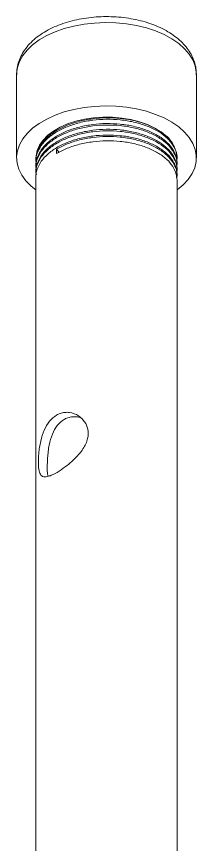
# Model space of a CAD drawing. Header units: millimetres. Extents: x 11948 to 22858, y 1146 to 11361.
# Drawn here: x 18483.8 to 18530.1, y 10368.2 to 10581.9 of the extents above; entities that cross this region are included whole.
import ezdxf

# ---------------------------------------------------------------- set-up
doc = ezdxf.new("R2010")
doc.units = ezdxf.units.MM
doc.linetypes.add('SLD-Solid', pattern=[0])

msp = doc.modelspace()

# ---------------------------------------------------------------- linework, layer by layer
at = {"linetype": 'SLD-Solid', "lineweight": 0}
for p, q in [((18483.77, 10567), (18483.77, 10545.47)), ((18530.14, 10545.47), (18530.14, 10567)), ((18514.93, 10554.9), (18514.71, 10554.83)), ((18494.1, 10546.58), (18494.1, 10547.7)), ((18494.1, 10547.7), (18494.79, 10546.83)), ((18525.01, 10546.07), (18524.9, 10545.52)), ((18488.77, 10544.92), (18488.77, 10544.54)), ((18525.14, 10545.29), (18525.14, 10545.47)), ((18525.14, 10543.8), (18525.14, 10544.17)), ((18488.77, 10543.43), (18488.77, 10543.06)), ((18488.77, 10541.95), (18488.77, 10541.58)), ((18525.14, 10542.32), (18525.14, 10542.69)), ((18488.77, 10540.46), (18488.77, 8151.43)), ((18525.14, 10540.83), (18525.14, 10541.2)), ((18525.14, 8151.43), (18525.14, 10539.72))]:
    msp.add_line(p, q, dxfattribs=at)
at = {"linetype": 'SLD-Solid', "lineweight": 0, "flags": 128}
for points in [[(18530.14, 10567), (18530.11, 10567.59), (18529.83, 10569.17), (18529.22, 10570.72), (18528.31, 10572.21), (18527.09, 10573.63), (18525.59, 10574.96), (18523.83, 10576.18), (18521.83, 10577.27), (18519.62, 10578.21), (18517.23, 10578.99), (18514.7, 10579.61), (18512.07, 10580.05), (18509.36, 10580.31), (18506.61, 10580.38), (18503.87, 10580.26), (18501.18, 10579.96), (18498.56, 10579.47), (18496.07, 10578.81), (18493.72, 10577.99), (18491.56, 10577.01), (18489.62, 10575.89), (18487.92, 10574.64), (18486.49, 10573.29), (18485.35, 10571.84), (18484.51, 10570.34), (18483.98, 10568.78), (18483.78, 10567.2), (18483.77, 10567)], [(18488.77, 10537.17), (18487.54, 10538.16), (18486.18, 10539.54), (18485.11, 10541), (18484.34, 10542.52), (18483.9, 10544.09), (18483.78, 10545.67), (18483.98, 10547.25), (18484.51, 10548.81), (18485.35, 10550.32), (18486.49, 10551.76), (18487.92, 10553.11), (18489.62, 10554.36), (18491.56, 10555.48), (18493.72, 10556.46), (18496.07, 10557.29), (18498.56, 10557.95), (18501.18, 10558.43), (18503.87, 10558.74), (18506.61, 10558.85), (18509.36, 10558.78), (18512.07, 10558.53), (18514.7, 10558.08), (18517.23, 10557.47), (18519.62, 10556.68), (18521.83, 10555.74), (18523.83, 10554.65), (18525.59, 10553.43), (18527.09, 10552.11), (18528.31, 10550.68), (18529.22, 10549.19), (18529.83, 10547.64), (18530.11, 10546.07), (18530.07, 10544.48), (18529.71, 10542.91), (18529.02, 10541.37), (18528.03, 10539.9), (18526.74, 10538.5), (18525.17, 10537.19), (18525.14, 10537.17)], [(18525.11, 10544.93), (18525.13, 10545.65), (18524.93, 10547.04), (18524.41, 10548.41), (18523.57, 10549.73), (18522.44, 10550.97), (18521.03, 10552.11), (18519.38, 10553.14), (18517.49, 10554.03), (18515.43, 10554.76), (18513.21, 10555.33), (18510.87, 10555.72), (18508.47, 10555.93), (18506.04, 10555.96), (18503.63, 10555.79), (18501.28, 10555.44), (18499.03, 10554.92), (18496.92, 10554.22), (18494.99, 10553.37), (18493.27, 10552.38), (18491.8, 10551.27), (18490.59, 10550.05), (18489.68, 10548.75), (18489.08, 10547.39), (18488.8, 10546), (18488.77, 10545.47)]]:
    msp.add_lwpolyline(points, dxfattribs=at)
at = {"linetype": 'SLD-Solid', "lineweight": 0}
for points, knots in [([(18530.1, 10566.92), (18530.11, 10567.18), (18530.14, 10568.01), (18529.89, 10569.39), (18529.37, 10571.04), (18528.56, 10572.61), (18527.5, 10574.11), (18526.19, 10575.53), (18524.62, 10576.84), (18522.82, 10578.04), (18520.82, 10579.09), (18518.64, 10579.99), (18516.31, 10580.73), (18513.88, 10581.29), (18511.37, 10581.69), (18508.81, 10581.9), (18506.22, 10581.94), (18503.65, 10581.8), (18501.12, 10581.49), (18498.65, 10581), (18496.27, 10580.33), (18494.01, 10579.5), (18491.9, 10578.5), (18489.97, 10577.33), (18488.24, 10576.01), (18486.76, 10574.54), (18485.55, 10572.94), (18484.63, 10571.26), (18484.05, 10569.52), (18483.77, 10568.07), (18483.8, 10567.2), (18483.81, 10566.92)], [0, 0, 0, 0, 0.014806, 0.047409, 0.07999, 0.112992, 0.146775, 0.18152, 0.217195, 0.25357, 0.290335, 0.327209, 0.36402, 0.400718, 0.437312, 0.473832, 0.510315, 0.546811, 0.583351, 0.619985, 0.656757, 0.693718, 0.730893, 0.768277, 0.805771, 0.843093, 0.879865, 0.915693, 0.950376, 0.983994, 1, 1, 1, 1]), ([(18524.48, 10548.23), (18524.26, 10548.69), (18523.74, 10549.79), (18522.16, 10551.39), (18519.9, 10552.94), (18517.12, 10554.21), (18513.96, 10555.14), (18510.53, 10555.69), (18506.95, 10555.85), (18503.39, 10555.6), (18499.95, 10554.96), (18496.79, 10553.93), (18494.02, 10552.57), (18491.74, 10550.93), (18490.03, 10549.05), (18489.06, 10547.03), (18488.66, 10545.6), (18488.77, 10544.92), (18488.78, 10544.92)], [0, 0, 0, 0, 0.048056, 0.115436, 0.183796, 0.252152, 0.319536, 0.387735, 0.4562, 0.523698, 0.591686, 0.660204, 0.727932, 0.795658, 0.864176, 0.932166, 0.999663, 1, 1, 1, 1]), ([(18525.04, 10544.72), (18525.08, 10544.91), (18525.26, 10545.76), (18524.87, 10547.3), (18523.87, 10549.24), (18522.17, 10551.02), (18519.9, 10552.57), (18517.12, 10553.84), (18513.96, 10554.77), (18510.53, 10555.32), (18506.95, 10555.48), (18503.39, 10555.23), (18499.95, 10554.58), (18496.79, 10553.56), (18494.02, 10552.2), (18491.74, 10550.55), (18490.04, 10548.68), (18489.04, 10546.65), (18488.66, 10545.06), (18488.83, 10544.18), (18488.87, 10544)], [0, 0, 0, 0, 0.016768, 0.077612, 0.138218, 0.198097, 0.258846, 0.319592, 0.379475, 0.440081, 0.500925, 0.560908, 0.621326, 0.682217, 0.742405, 0.802591, 0.863482, 0.923902, 0.983885, 1, 1, 1, 1]), ([(18525.14, 10544.17), (18525.07, 10544.85), (18524.93, 10546.19), (18523.85, 10548.12), (18522.17, 10549.9), (18519.89, 10551.46), (18517.12, 10552.72), (18513.96, 10553.66), (18510.53, 10554.21), (18506.95, 10554.37), (18503.39, 10554.12), (18499.95, 10553.47), (18496.79, 10552.45), (18494.02, 10551.09), (18491.74, 10549.44), (18490.03, 10547.57), (18489.06, 10545.54), (18488.66, 10544.14), (18488.77, 10543.43), (18488.78, 10543.43)], [0, 0, 0, 0, 0.062605, 0.125271, 0.187186, 0.250001, 0.312812, 0.374731, 0.437398, 0.50031, 0.562332, 0.624805, 0.687766, 0.75, 0.812233, 0.875194, 0.937668, 0.999691, 1, 1, 1, 1]), ([(18525.14, 10542.69), (18525.07, 10543.36), (18524.93, 10544.71), (18523.85, 10546.64), (18522.17, 10548.42), (18519.89, 10549.97), (18517.12, 10551.24), (18513.96, 10552.17), (18510.53, 10552.73), (18506.95, 10552.88), (18503.39, 10552.63), (18499.95, 10551.99), (18496.79, 10550.96), (18494.02, 10549.6), (18491.74, 10547.96), (18490.03, 10546.08), (18489.06, 10544.05), (18488.66, 10542.65), (18488.77, 10541.95), (18488.78, 10541.95)], [0, 0, 0, 0, 0.062605, 0.125271, 0.187186, 0.250001, 0.312812, 0.374731, 0.437398, 0.50031, 0.562333, 0.624805, 0.687766, 0.75, 0.812233, 0.875193, 0.937668, 0.999691, 1, 1, 1, 1]), ([(18525.04, 10543.24), (18525.08, 10543.42), (18525.26, 10544.28), (18524.87, 10545.82), (18523.87, 10547.75), (18522.17, 10549.53), (18519.9, 10551.09), (18517.12, 10552.35), (18513.96, 10553.28), (18510.53, 10553.84), (18506.95, 10553.99), (18503.39, 10553.75), (18499.95, 10553.1), (18496.79, 10552.07), (18494.02, 10550.71), (18491.74, 10549.07), (18490.04, 10547.19), (18489.04, 10545.17), (18488.66, 10543.58), (18488.83, 10542.7), (18488.87, 10542.51)], [0, 0, 0, 0, 0.016768, 0.077612, 0.138218, 0.198097, 0.258847, 0.319592, 0.379475, 0.440081, 0.500925, 0.560908, 0.621327, 0.682217, 0.742405, 0.802591, 0.863482, 0.923902, 0.983885, 1, 1, 1, 1]), ([(18525.14, 10541.2), (18525.07, 10541.88), (18524.93, 10543.22), (18523.85, 10545.15), (18522.17, 10546.93), (18519.89, 10548.49), (18517.12, 10549.75), (18513.96, 10550.69), (18510.53, 10551.24), (18506.95, 10551.4), (18503.39, 10551.15), (18499.95, 10550.5), (18496.79, 10549.48), (18494.02, 10548.12), (18491.74, 10546.47), (18490.03, 10544.6), (18489.06, 10542.57), (18488.66, 10541.17), (18488.77, 10540.47), (18488.78, 10540.46)], [0, 0, 0, 0, 0.062605, 0.125271, 0.187186, 0.250001, 0.312812, 0.374731, 0.437398, 0.50031, 0.562333, 0.624805, 0.687766, 0.75, 0.812233, 0.875194, 0.937668, 0.999691, 1, 1, 1, 1]), ([(18525.04, 10541.75), (18525.08, 10541.94), (18525.26, 10542.79), (18524.87, 10544.33), (18523.87, 10546.27), (18522.17, 10548.05), (18519.9, 10549.6), (18517.12, 10550.87), (18513.96, 10551.8), (18510.53, 10552.35), (18506.95, 10552.51), (18503.39, 10552.26), (18499.95, 10551.61), (18496.79, 10550.59), (18494.02, 10549.23), (18491.74, 10547.58), (18490.04, 10545.71), (18489.04, 10543.68), (18488.66, 10542.09), (18488.83, 10541.21), (18488.87, 10541.03)], [0, 0, 0, 0, 0.016768, 0.077612, 0.138218, 0.198097, 0.258846, 0.319592, 0.379475, 0.440081, 0.500925, 0.560908, 0.621327, 0.682217, 0.742405, 0.802591, 0.863482, 0.923902, 0.983885, 1, 1, 1, 1]), ([(18525.04, 10540.27), (18525.08, 10540.45), (18525.26, 10541.31), (18524.87, 10542.85), (18523.87, 10544.78), (18522.17, 10546.56), (18519.9, 10548.12), (18517.12, 10549.38), (18513.96, 10550.31), (18510.53, 10550.87), (18506.95, 10551.02), (18503.39, 10550.78), (18499.96, 10550.13), (18496.77, 10549.12), (18494.98, 10548.17), (18494.1, 10547.7)], [0, 0, 0, 0, 0.022586, 0.104541, 0.186176, 0.266832, 0.348659, 0.430482, 0.511143, 0.592778, 0.674732, 0.755528, 0.83691, 0.918929, 1, 1, 1, 1]), ([(18525.14, 10539.72), (18525.07, 10540.39), (18524.93, 10541.74), (18523.85, 10543.67), (18522.17, 10545.45), (18519.89, 10547), (18517.12, 10548.27), (18513.96, 10549.2), (18510.53, 10549.76), (18506.95, 10549.91), (18503.39, 10549.66), (18499.96, 10549.01), (18496.77, 10548), (18494.98, 10547.06), (18494.1, 10546.58)], [0, 0, 0, 0, 0.083473, 0.167028, 0.249582, 0.333335, 0.417083, 0.499641, 0.583197, 0.66708, 0.749776, 0.833073, 0.917021, 1, 1, 1, 1]), ([(18488.86, 10545.41), (18488.82, 10545.52), (18488.76, 10545.68), (18488.79, 10545.84), (18488.8, 10545.89)], [0, 0, 0, 0, 0.698061, 1, 1, 1, 1]), ([(18494.1, 10479.03), (18493.45, 10478.55), (18492.17, 10477.59), (18490.8, 10475.16), (18490.05, 10472.77), (18489.67, 10470.7), (18489.43, 10468.64), (18489.35, 10466.42), (18489.53, 10464.53), (18490.01, 10463.37), (18490.81, 10463.02), (18491.79, 10463.15), (18492.95, 10463.54), (18494.67, 10464.47), (18496.9, 10466.05), (18499.1, 10468), (18500.71, 10469.92), (18501.67, 10471.64), (18502.27, 10473.35), (18502.31, 10475.38), (18501.4, 10477.44), (18499.75, 10479.02), (18497.87, 10479.75), (18496.22, 10479.77), (18495.08, 10479.53), (18494.39, 10479.19), (18494.1, 10479.03)], [0, 0, 0, 0, 0.04935, 0.098587, 0.150822, 0.179056, 0.207278, 0.260065, 0.306586, 0.354234, 0.407924, 0.43611, 0.464279, 0.515719, 0.563205, 0.61208, 0.665771, 0.694014, 0.722226, 0.772993, 0.818987, 0.868101, 0.92317, 0.950972, 0.978757, 1, 1, 1, 1]), ([(18496.03, 10477.92), (18495.4, 10477.45), (18494.15, 10476.51), (18492.89, 10474.12), (18492.22, 10471.74), (18491.91, 10469.64), (18491.73, 10467.7), (18491.68, 10465.61), (18491.7, 10463.97), (18491.84, 10463.4), (18491.89, 10463.21)], [0, 0, 0, 0, 0.151905, 0.303364, 0.466267, 0.557512, 0.648674, 0.787863, 0.927259, 1, 1, 1, 1]), ([(18500.23, 10478.37), (18500.21, 10478.38), (18499.77, 10478.56), (18498.87, 10478.64), (18497.6, 10478.57), (18496.65, 10478.26), (18496.15, 10477.99), (18496.03, 10477.92)], [0, 0, 0, 0, 0.016941, 0.322322, 0.614279, 0.90604, 1, 1, 1, 1])]:
    msp.add_open_spline(points, degree=3, knots=knots, dxfattribs=at)

doc.saveas('drawing.dxf')
